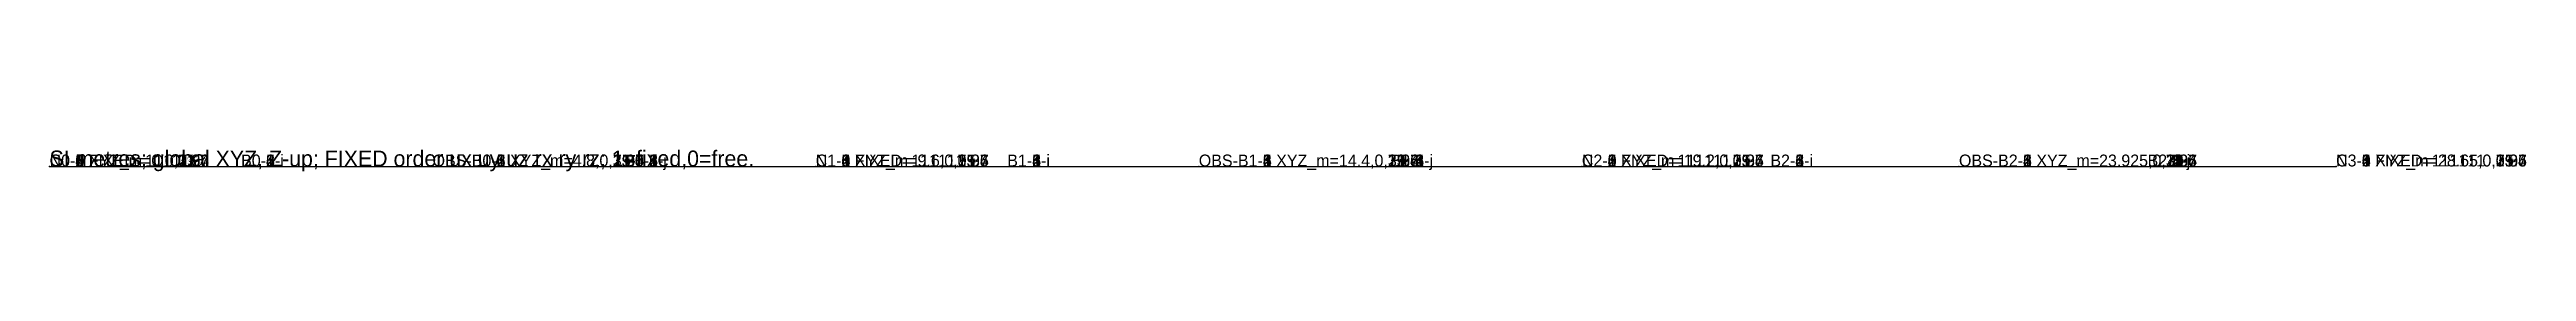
# Model space of a CAD drawing. Header units: metres. Extents: x 0 to 31, y -0.1 to 0.2.
import ezdxf

# ---------------------------------------------------------------- set-up
doc = ezdxf.new("R2010")
doc.units = ezdxf.units.M

msp = doc.modelspace()

# ---------------------------------------------------------------- linework, layer by layer
at = {"layer": 'NODE'}
for p in [(0, 0), (0, 0, 3.9), (0, 0, 7.8), (0, 0, 11.7), (0, 0, 15.6), (0, 0, 19.5), (0, 0, 23.4), (4.8, 0, 3.9), (4.8, 0, 7.8), (4.8, 0, 11.7), (4.8, 0, 15.6), (4.8, 0, 19.5), (4.8, 0, 23.4), (9.6, 0), (9.6, 0, 3.9), (9.6, 0, 7.8), (9.6, 0, 11.7), (9.6, 0, 15.6), (9.6, 0, 19.5), (9.6, 0, 23.4), (14.4, 0, 3.9), (14.4, 0, 7.8), (14.4, 0, 11.7), (14.4, 0, 15.6), (14.4, 0, 19.5), (14.4, 0, 23.4), (19.2, 0), (19.2, 0, 3.9), (19.2, 0, 7.8), (19.2, 0, 11.7), (19.2, 0, 15.6), (19.2, 0, 19.5), (19.2, 0, 23.4), (23.925, 0, 3.9), (23.925, 0, 7.8), (23.925, 0, 11.7), (23.925, 0, 15.6), (23.925, 0, 19.5), (23.925, 0, 23.4), (28.65, 0), (28.65, 0, 3.9), (28.65, 0, 7.8), (28.65, 0, 11.7), (28.65, 0, 15.6), (28.65, 0, 19.5), (28.65, 0, 23.4)]:
    msp.add_point(p, dxfattribs=at)
at = {"layer": 'STRUCT'}
for p, q in [((0, 0), (0, 0, 3.9)), ((0, 0, 3.9), (0, 0, 7.8)), ((0, 0, 7.8), (0, 0, 11.7)), ((0, 0, 11.7), (0, 0, 15.6)), ((0, 0, 15.6), (0, 0, 19.5)), ((0, 0, 19.5), (0, 0, 23.4)), ((0, 0, 3.9), (4.8, 0, 3.9)), ((0, 0, 7.8), (4.8, 0, 7.8)), ((0, 0, 11.7), (4.8, 0, 11.7)), ((0, 0, 15.6), (4.8, 0, 15.6)), ((0, 0, 19.5), (4.8, 0, 19.5)), ((0, 0, 23.4), (4.8, 0, 23.4)), ((4.8, 0, 3.9), (9.6, 0, 3.9)), ((4.8, 0, 7.8), (9.6, 0, 7.8)), ((4.8, 0, 11.7), (9.6, 0, 11.7)), ((4.8, 0, 15.6), (9.6, 0, 15.6)), ((4.8, 0, 19.5), (9.6, 0, 19.5)), ((4.8, 0, 23.4), (9.6, 0, 23.4)), ((9.6, 0), (9.6, 0, 3.9)), ((9.6, 0, 3.9), (9.6, 0, 7.8)), ((9.6, 0, 7.8), (9.6, 0, 11.7)), ((9.6, 0, 11.7), (9.6, 0, 15.6)), ((9.6, 0, 15.6), (9.6, 0, 19.5)), ((9.6, 0, 19.5), (9.6, 0, 23.4)), ((9.6, 0, 3.9), (14.4, 0, 3.9)), ((9.6, 0, 7.8), (14.4, 0, 7.8)), ((9.6, 0, 11.7), (14.4, 0, 11.7)), ((9.6, 0, 15.6), (14.4, 0, 15.6)), ((9.6, 0, 19.5), (14.4, 0, 19.5)), ((9.6, 0, 23.4), (14.4, 0, 23.4)), ((14.4, 0, 3.9), (19.2, 0, 3.9)), ((14.4, 0, 7.8), (19.2, 0, 7.8)), ((14.4, 0, 11.7), (19.2, 0, 11.7)), ((14.4, 0, 15.6), (19.2, 0, 15.6)), ((14.4, 0, 19.5), (19.2, 0, 19.5)), ((14.4, 0, 23.4), (19.2, 0, 23.4)), ((19.2, 0), (19.2, 0, 3.9)), ((19.2, 0, 3.9), (19.2, 0, 7.8)), ((19.2, 0, 7.8), (19.2, 0, 11.7)), ((19.2, 0, 11.7), (19.2, 0, 15.6)), ((19.2, 0, 15.6), (19.2, 0, 19.5)), ((19.2, 0, 19.5), (19.2, 0, 23.4)), ((19.2, 0, 3.9), (23.925, 0, 3.9)), ((19.2, 0, 7.8), (23.925, 0, 7.8)), ((19.2, 0, 11.7), (23.925, 0, 11.7)), ((19.2, 0, 15.6), (23.925, 0, 15.6)), ((19.2, 0, 19.5), (23.925, 0, 19.5)), ((19.2, 0, 23.4), (23.925, 0, 23.4)), ((23.925, 0, 3.9), (28.65, 0, 3.9)), ((23.925, 0, 7.8), (28.65, 0, 7.8)), ((23.925, 0, 11.7), (28.65, 0, 11.7)), ((23.925, 0, 15.6), (28.65, 0, 15.6)), ((23.925, 0, 19.5), (28.65, 0, 19.5)), ((23.925, 0, 23.4), (28.65, 0, 23.4)), ((28.65, 0), (28.65, 0, 3.9)), ((28.65, 0, 3.9), (28.65, 0, 7.8)), ((28.65, 0, 7.8), (28.65, 0, 11.7)), ((28.65, 0, 11.7), (28.65, 0, 15.6)), ((28.65, 0, 15.6), (28.65, 0, 19.5)), ((28.65, 0, 19.5), (28.65, 0, 23.4))]:
    msp.add_line(p, q, dxfattribs=at)

# ---------------------------------------------------------------- texts
at = {"layer": 'DRAWING_NOTE'}
msp.add_text('SI metres; global XYZ, Z-up; FIXED order ux uy uz rx ry rz; 1=fixed,0=free.', height=0.2, dxfattribs=at).set_placement((0, 0, 26.4))
at = {"layer": 'MEMBER_ID'}
for s, p in [('C0-1', (0, 0, 1.95)), ('C0-2', (0, 0, 5.85)), ('C0-3', (0, 0, 9.75)), ('C0-4', (0, 0, 13.65)), ('C0-5', (0, 0, 17.55)), ('C0-6', (0, 0, 21.45)), ('B0-1-i', (2.4, 0, 3.9)), ('B0-2-i', (2.4, 0, 7.8)), ('B0-3-i', (2.4, 0, 11.7)), ('B0-4-i', (2.4, 0, 15.6)), ('B0-5-i', (2.4, 0, 19.5)), ('B0-6-i', (2.4, 0, 23.4)), ('B0-1-j', (7.2, 0, 3.9)), ('B0-2-j', (7.2, 0, 7.8)), ('B0-3-j', (7.2, 0, 11.7)), ('B0-4-j', (7.2, 0, 15.6)), ('B0-5-j', (7.2, 0, 19.5)), ('B0-6-j', (7.2, 0, 23.4)), ('C1-1', (9.6, 0, 1.95)), ('C1-2', (9.6, 0, 5.85)), ('C1-3', (9.6, 0, 9.75)), ('C1-4', (9.6, 0, 13.65)), ('C1-5', (9.6, 0, 17.55)), ('C1-6', (9.6, 0, 21.45)), ('B1-1-i', (12, 0, 3.9)), ('B1-2-i', (12, 0, 7.8)), ('B1-3-i', (12, 0, 11.7)), ('B1-4-i', (12, 0, 15.6)), ('B1-5-i', (12, 0, 19.5)), ('B1-6-i', (12, 0, 23.4)), ('B1-1-j', (16.8, 0, 3.9)), ('B1-2-j', (16.8, 0, 7.8)), ('B1-3-j', (16.8, 0, 11.7)), ('B1-4-j', (16.8, 0, 15.6)), ('B1-5-j', (16.8, 0, 19.5)), ('B1-6-j', (16.8, 0, 23.4)), ('C2-1', (19.2, 0, 1.95)), ('C2-2', (19.2, 0, 5.85)), ('C2-3', (19.2, 0, 9.75)), ('C2-4', (19.2, 0, 13.65)), ('C2-5', (19.2, 0, 17.55)), ('C2-6', (19.2, 0, 21.45)), ('B2-1-i', (21.562, 0, 3.9)), ('B2-2-i', (21.562, 0, 7.8)), ('B2-3-i', (21.562, 0, 11.7)), ('B2-4-i', (21.562, 0, 15.6)), ('B2-5-i', (21.562, 0, 19.5)), ('B2-6-i', (21.562, 0, 23.4)), ('B2-1-j', (26.288, 0, 3.9)), ('B2-2-j', (26.288, 0, 7.8)), ('B2-3-j', (26.288, 0, 11.7)), ('B2-4-j', (26.288, 0, 15.6)), ('B2-5-j', (26.288, 0, 19.5)), ('B2-6-j', (26.288, 0, 23.4)), ('C3-1', (28.65, 0, 1.95)), ('C3-2', (28.65, 0, 5.85)), ('C3-3', (28.65, 0, 9.75)), ('C3-4', (28.65, 0, 13.65)), ('C3-5', (28.65, 0, 17.55)), ('C3-6', (28.65, 0, 21.45))]:
    msp.add_text(s, height=0.15, dxfattribs=at).set_placement(p)
at = {"layer": 'NODE_COORD'}
for s, p in [('N0-0 XYZ_m=0,0,0', (0, 0)), ('N0-1 XYZ_m=0,0,3.9', (0, 0, 3.9)), ('N0-2 XYZ_m=0,0,7.8', (0, 0, 7.8)), ('N0-3 XYZ_m=0,0,11.7', (0, 0, 11.7)), ('N0-4 XYZ_m=0,0,15.6', (0, 0, 15.6)), ('N0-5 XYZ_m=0,0,19.5', (0, 0, 19.5)), ('N0-6 XYZ_m=0,0,23.4', (0, 0, 23.4)), ('OBS-B0-1 XYZ_m=4.8,0,3.9', (4.8, 0, 3.9)), ('OBS-B0-2 XYZ_m=4.8,0,7.8', (4.8, 0, 7.8)), ('OBS-B0-3 XYZ_m=4.8,0,11.7', (4.8, 0, 11.7)), ('OBS-B0-4 XYZ_m=4.8,0,15.6', (4.8, 0, 15.6)), ('OBS-B0-5 XYZ_m=4.8,0,19.5', (4.8, 0, 19.5)), ('OBS-B0-6 XYZ_m=4.8,0,23.4', (4.8, 0, 23.4)), ('N1-0 XYZ_m=9.6,0,0', (9.6, 0)), ('N1-1 XYZ_m=9.6,0,3.9', (9.6, 0, 3.9)), ('N1-2 XYZ_m=9.6,0,7.8', (9.6, 0, 7.8)), ('N1-3 XYZ_m=9.6,0,11.7', (9.6, 0, 11.7)), ('N1-4 XYZ_m=9.6,0,15.6', (9.6, 0, 15.6)), ('N1-5 XYZ_m=9.6,0,19.5', (9.6, 0, 19.5)), ('N1-6 XYZ_m=9.6,0,23.4', (9.6, 0, 23.4)), ('OBS-B1-1 XYZ_m=14.4,0,3.9', (14.4, 0, 3.9)), ('OBS-B1-2 XYZ_m=14.4,0,7.8', (14.4, 0, 7.8)), ('OBS-B1-3 XYZ_m=14.4,0,11.7', (14.4, 0, 11.7)), ('OBS-B1-4 XYZ_m=14.4,0,15.6', (14.4, 0, 15.6)), ('OBS-B1-5 XYZ_m=14.4,0,19.5', (14.4, 0, 19.5)), ('OBS-B1-6 XYZ_m=14.4,0,23.4', (14.4, 0, 23.4)), ('N2-0 XYZ_m=19.2,0,0', (19.2, 0)), ('N2-1 XYZ_m=19.2,0,3.9', (19.2, 0, 3.9)), ('N2-2 XYZ_m=19.2,0,7.8', (19.2, 0, 7.8)), ('N2-3 XYZ_m=19.2,0,11.7', (19.2, 0, 11.7)), ('N2-4 XYZ_m=19.2,0,15.6', (19.2, 0, 15.6)), ('N2-5 XYZ_m=19.2,0,19.5', (19.2, 0, 19.5)), ('N2-6 XYZ_m=19.2,0,23.4', (19.2, 0, 23.4)), ('OBS-B2-1 XYZ_m=23.925,0,3.9', (23.925, 0, 3.9)), ('OBS-B2-2 XYZ_m=23.925,0,7.8', (23.925, 0, 7.8)), ('OBS-B2-3 XYZ_m=23.925,0,11.7', (23.925, 0, 11.7)), ('OBS-B2-4 XYZ_m=23.925,0,15.6', (23.925, 0, 15.6)), ('OBS-B2-5 XYZ_m=23.925,0,19.5', (23.925, 0, 19.5)), ('OBS-B2-6 XYZ_m=23.925,0,23.4', (23.925, 0, 23.4)), ('N3-0 XYZ_m=28.65,0,0', (28.65, 0)), ('N3-1 XYZ_m=28.65,0,3.9', (28.65, 0, 3.9)), ('N3-2 XYZ_m=28.65,0,7.8', (28.65, 0, 7.8)), ('N3-3 XYZ_m=28.65,0,11.7', (28.65, 0, 11.7)), ('N3-4 XYZ_m=28.65,0,15.6', (28.65, 0, 15.6)), ('N3-5 XYZ_m=28.65,0,19.5', (28.65, 0, 19.5)), ('N3-6 XYZ_m=28.65,0,23.4', (28.65, 0, 23.4))]:
    msp.add_text(s, height=0.15, dxfattribs=at).set_placement(p)
at = {"layer": 'NODE_ID'}
for s, p in [('N0-0', (0, 0)), ('N0-1', (0, 0, 3.9)), ('N0-2', (0, 0, 7.8)), ('N0-3', (0, 0, 11.7)), ('N0-4', (0, 0, 15.6)), ('N0-5', (0, 0, 19.5)), ('N0-6', (0, 0, 23.4)), ('OBS-B0-1', (4.8, 0, 3.9)), ('OBS-B0-2', (4.8, 0, 7.8)), ('OBS-B0-3', (4.8, 0, 11.7)), ('OBS-B0-4', (4.8, 0, 15.6)), ('OBS-B0-5', (4.8, 0, 19.5)), ('OBS-B0-6', (4.8, 0, 23.4)), ('N1-0', (9.6, 0)), ('N1-2', (9.6, 0, 7.8)), ('N1-3', (9.6, 0, 11.7)), ('N1-6', (9.6, 0, 23.4)), ('N1-1', (9.6, 0, 3.9)), ('N1-4', (9.6, 0, 15.6)), ('N1-5', (9.6, 0, 19.5)), ('OBS-B1-1', (14.4, 0, 3.9)), ('OBS-B1-2', (14.4, 0, 7.8)), ('OBS-B1-3', (14.4, 0, 11.7)), ('OBS-B1-4', (14.4, 0, 15.6)), ('OBS-B1-5', (14.4, 0, 19.5)), ('OBS-B1-6', (14.4, 0, 23.4)), ('N2-0', (19.2, 0)), ('N2-1', (19.2, 0, 3.9)), ('N2-2', (19.2, 0, 7.8)), ('N2-3', (19.2, 0, 11.7)), ('N2-4', (19.2, 0, 15.6)), ('N2-5', (19.2, 0, 19.5)), ('N2-6', (19.2, 0, 23.4)), ('OBS-B2-1', (23.925, 0, 3.9)), ('OBS-B2-2', (23.925, 0, 7.8)), ('OBS-B2-3', (23.925, 0, 11.7)), ('OBS-B2-4', (23.925, 0, 15.6)), ('OBS-B2-5', (23.925, 0, 19.5)), ('OBS-B2-6', (23.925, 0, 23.4)), ('N3-0', (28.65, 0)), ('N3-1', (28.65, 0, 3.9)), ('N3-2', (28.65, 0, 7.8)), ('N3-3', (28.65, 0, 11.7)), ('N3-4', (28.65, 0, 15.6)), ('N3-5', (28.65, 0, 19.5)), ('N3-6', (28.65, 0, 23.4))]:
    msp.add_text(s, height=0.15, dxfattribs=at).set_placement(p)
at = {"layer": 'RESTRAINT'}
for s, p in [('N0-0 FIXED=111111', (0, 0)), ('N0-1 FIXED=010101', (0, 0, 3.9)), ('N0-2 FIXED=010101', (0, 0, 7.8)), ('N0-3 FIXED=010101', (0, 0, 11.7)), ('N0-4 FIXED=010101', (0, 0, 15.6)), ('N0-5 FIXED=010101', (0, 0, 19.5)), ('N0-6 FIXED=010101', (0, 0, 23.4)), ('OBS-B0-1 FIXED=010101', (4.8, 0, 3.9)), ('OBS-B0-2 FIXED=010101', (4.8, 0, 7.8)), ('OBS-B0-3 FIXED=010101', (4.8, 0, 11.7)), ('OBS-B0-4 FIXED=010101', (4.8, 0, 15.6)), ('OBS-B0-5 FIXED=010101', (4.8, 0, 19.5)), ('OBS-B0-6 FIXED=010101', (4.8, 0, 23.4)), ('N1-0 FIXED=111111', (9.6, 0)), ('N1-1 FIXED=010101', (9.6, 0, 3.9)), ('N1-2 FIXED=010101', (9.6, 0, 7.8)), ('N1-3 FIXED=010101', (9.6, 0, 11.7)), ('N1-4 FIXED=010101', (9.6, 0, 15.6)), ('N1-5 FIXED=010101', (9.6, 0, 19.5)), ('N1-6 FIXED=010101', (9.6, 0, 23.4)), ('OBS-B1-1 FIXED=010101', (14.4, 0, 3.9)), ('OBS-B1-2 FIXED=010101', (14.4, 0, 7.8)), ('OBS-B1-3 FIXED=010101', (14.4, 0, 11.7)), ('OBS-B1-4 FIXED=010101', (14.4, 0, 15.6)), ('OBS-B1-5 FIXED=010101', (14.4, 0, 19.5)), ('OBS-B1-6 FIXED=010101', (14.4, 0, 23.4)), ('N2-0 FIXED=111111', (19.2, 0)), ('N2-1 FIXED=010101', (19.2, 0, 3.9)), ('N2-2 FIXED=010101', (19.2, 0, 7.8)), ('N2-3 FIXED=010101', (19.2, 0, 11.7)), ('N2-4 FIXED=010101', (19.2, 0, 15.6)), ('N2-5 FIXED=010101', (19.2, 0, 19.5)), ('N2-6 FIXED=010101', (19.2, 0, 23.4)), ('OBS-B2-1 FIXED=010101', (23.925, 0, 3.9)), ('OBS-B2-2 FIXED=010101', (23.925, 0, 7.8)), ('OBS-B2-3 FIXED=010101', (23.925, 0, 11.7)), ('OBS-B2-4 FIXED=010101', (23.925, 0, 15.6)), ('OBS-B2-5 FIXED=010101', (23.925, 0, 19.5)), ('OBS-B2-6 FIXED=010101', (23.925, 0, 23.4)), ('N3-0 FIXED=111111', (28.65, 0)), ('N3-1 FIXED=010101', (28.65, 0, 3.9)), ('N3-2 FIXED=010101', (28.65, 0, 7.8)), ('N3-3 FIXED=010101', (28.65, 0, 11.7)), ('N3-4 FIXED=010101', (28.65, 0, 15.6)), ('N3-5 FIXED=010101', (28.65, 0, 19.5)), ('N3-6 FIXED=010101', (28.65, 0, 23.4))]:
    msp.add_text(s, height=0.15, dxfattribs=at).set_placement(p)

doc.saveas('drawing.dxf')
